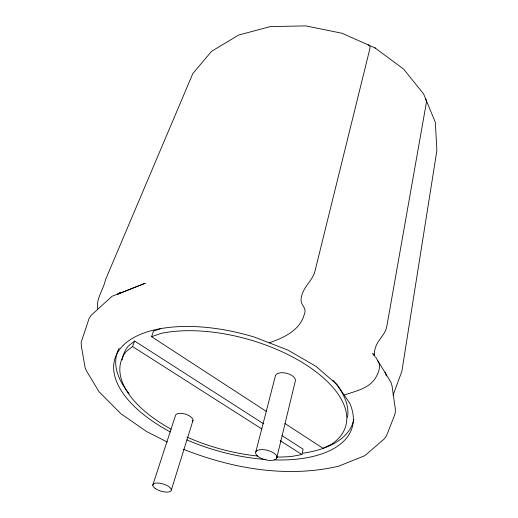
<?xml version="1.0" encoding="UTF-8"?>
<svg xmlns="http://www.w3.org/2000/svg" width="518" height="518" viewBox="0 0 518 518"><rect width="100%" height="100%" fill="white"/><g stroke="black" fill="none" stroke-linecap="round" stroke-linejoin="round"><path stroke-width="0.78" d="M277 457.07A116.938 56.54 16 0 0 291.945 456.403L301.923 454.532L303.121 449.158L282.064 435.644M276.696 458.249A10.956 4.83 14.6 0 0 263.027 449.63A10.956 4.83 14.6 0 0 259.091 457.2A10.956 4.83 14.6 0 0 276.696 458.249L295.195 381.488A10.334 5.277 14.4 0 0 287.594 373.562A10.334 5.277 14.4 0 0 275.505 375.44L255.808 451.89M171.322 490.015L193.02 420.402M152.778 485.165L175.382 415.863A9.143 4.138 17.2 0 1 185.651 414.212A9.143 4.138 17.2 0 1 192.625 421.406M266.673 411.622L151.521 336.674L153.574 331.08L160.729 328.619M393.078 395.156L401.864 371.348L436.842 150.816L436.765 148.413L435.353 122.365L423.588 93.907L403.632 69.108L374.961 47.876M171.089 429.189A116.938 56.54 16 0 1 126.159 351.592L132.55 346.536L134.635 341.038L263.72 423.873M118.842 293.894L120.59 292.301L117.223 294.366L145.312 283.223L111.972 296.322L91 315.43L89.025 318.635L81.158 342.353L81.365 346.011L85.043 367.417L86.266 370.506L98.983 391.712L120.778 413.623L146.568 431.526L167.346 442.061M134.635 341.038L128.244 346.134A116.433 56.889 16 0 0 122.164 359.991M269.25 342.845C283.819 337.704 300.168 330.419 304.396 313.992C307.116 308.391 300.9 305.193 301.036 300.039A19.172 9.078 -52.9 0 1 303.108 291.815C306.255 284.473 313.034 279.196 314.95 271.244L369.846 48.854L370.04 46.801L369.451 45.435L368.13 44.846M344.224 395.079C355.633 390.935 369.774 388.636 376.139 376.89C378.749 372.164 381.468 365.326 377.512 360.606M151.521 336.674L161.571 333.275A116.938 56.54 16 0 1 307.291 365.65A116.938 56.54 16 0 1 331.008 444.58L322.889 448.219L284.958 423.53M375.725 48.219L342.029 33.269L305.873 25.9L270.344 26.58L238.701 35.036L211.584 51.301L192.832 73.556L105.452 279.849C103.555 289.64 95.72 298.815 97.74 309.142M183.391 449.248C232.161 468.635 286.694 478.179 338.487 466.252L364.937 455.613L384.395 438.791L386.46 435.871L394.153 416.323L395.299 412.723L395.325 408.948L392.016 385.793L390.928 382.29L375.841 357.452M132.55 346.536L261.791 428.943M280.16 440.656L301.923 454.532M373.931 354.843L372.733 353.49L373.99 355.549M425.654 98.964L426.405 100.453L426.379 102.57L386.823 326.314C385.534 334.11 378.664 339.031 375.958 346.192A18.227 10.308 -52.8 0 0 374.462 354.37L375.097 357.129M386.396 375.926L385.204 372.079L385.444 373.653M257.673 456.034A116.938 56.54 16 0 1 186.888 437.037M274.637 459.926A123.511 59.751 16 0 0 349.637 403.03L337.056 384.544L315.993 366.343L287.807 350.045L254.804 337.231A123.511 59.751 16 0 0 121.594 347.047A123.511 59.751 16 0 0 170.396 431.98M265.851 459.492A123.511 59.751 16 0 1 186.901 439.918M353.839 419.386A122.98 60.12 16 0 1 302.926 453.205M129.008 393.44A122.98 60.12 16 0 1 119.082 348.271M332.912 380.193A116.433 56.889 16 0 1 347.494 417.482M155.355 488.526A9.628 3.736 17 0 0 170.959 490.922A9.628 3.736 17 0 0 159.848 483.223A9.628 3.736 17 0 0 155.355 488.526"/></g></svg>
